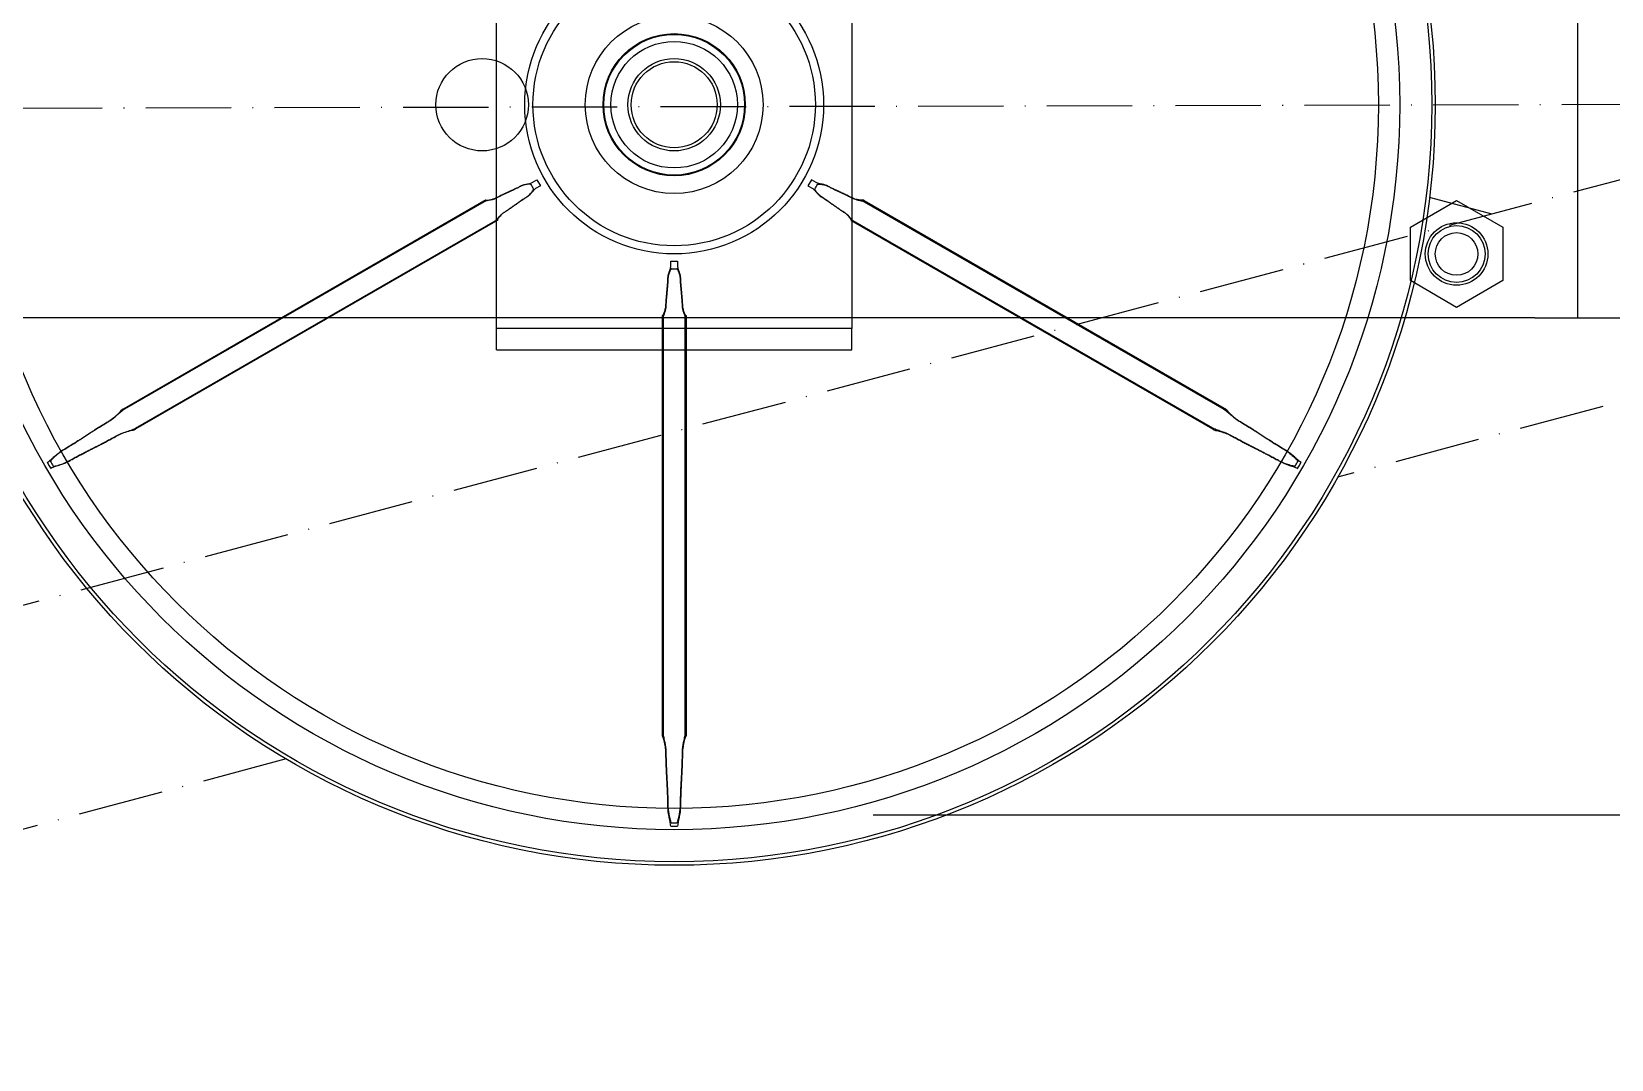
# Model space of a CAD drawing. Header units: millimetres. Extents: x 3615 to 23385, y 1892 to 17185.
# Drawn here: x 14556.7 to 14778.8, y 3449.6 to 3594.2 of the extents above; entities that cross this region are included whole.
import ezdxf

# ---------------------------------------------------------------- set-up
doc = ezdxf.new("R2010")
doc.units = ezdxf.units.MM
doc.header["$MEASUREMENT"] = 0
doc.linetypes.add('ACAD_ISO10W100', pattern=[18, 12, -3, 0, -3])
doc.layers.add('CONT_35', color=2, linetype='Continuous')
doc.layers.add('DASHD_25', color=1, linetype='ACAD_ISO10W100')

# ---------------------------------------------------------------- blocks, each defined once
blk = doc.blocks.new('M004650412_PL1_Shaft_TWPositionSectionView')
at = {"layer": 'CONT_35', "extrusion": (0, 1, 0)}
for p, q in [((-326.94, 500.5), (-326.94, 639.5)), ((-276.94, 639.5), (-276.94, 500.5)), ((-174.94, 560), (-174.94, 500)), ((-321.91, 519.04), (-321.24, 519.43)), ((-320.74, 518.57), (-321.42, 518.19)), ((-321.24, 519.43), (-320.74, 518.57)), ((-282.64, 519.43), (-283.13, 518.57)), ((-283.13, 518.57), (-282.46, 518.19)), ((-281.97, 519.04), (-282.64, 519.43)), ((-379.29, 487.26), (-328.71, 516.47)), ((-328.66, 516.36), (-379.23, 487.16)), ((-275.22, 516.36), (-224.64, 487.16)), ((-224.59, 487.26), (-275.16, 516.47)), ((-198.44, 512.75), (-191.94, 516.51)), ((-191.94, 516.51), (-185.44, 512.75)), ((-377.68, 484.48), (-327.11, 513.68)), ((-327.05, 513.58), (-377.62, 484.38)), ((-276.83, 513.58), (-226.25, 484.38)), ((-226.19, 484.48), (-276.77, 513.68)), ((-198.44, 505.25), (-198.44, 512.75)), ((-185.44, 512.75), (-185.44, 505.25)), ((-302.43, 508), (-301.45, 508)), ((-302.43, 507.22), (-302.43, 508)), ((-301.45, 508), (-301.45, 507.22)), ((-191.94, 501.49), (-198.44, 505.25)), ((-185.44, 505.25), (-191.94, 501.49)), ((-180.94, 500), (-535.94, 500)), ((-326.94, 498.5), (-326.94, 500.5)), ((-303.6, 441.64), (-303.6, 500.05)), ((-303.49, 500.04), (-303.49, 441.64)), ((-300.39, 441.64), (-300.39, 500.04)), ((-300.27, 500.05), (-300.27, 441.64)), ((-276.94, 500.5), (-276.94, 498.5)), ((-180.94, 500), (-168.94, 500)), ((-276.94, 498.5), (-326.94, 498.5)), ((-326.94, 495.5), (-326.94, 498.5)), ((-276.94, 495.5), (-276.94, 498.5)), ((-326.94, 495.5), (-276.94, 495.5))]:
    blk.add_line(p, q, dxfattribs=at)
at = {"layer": 'CONT_35', "extrusion": (0.258819, 0.965926, 0)}
blk.add_line((-186.93, 514.58), (-195.74, 516.94), dxfattribs=at)
at = {"layer": 'CONT_35'}
blk.add_line((-273.94, 430.1), (-44.5, 430.1), dxfattribs=at)
for centre, radius in [((-301.94, 530), 107), ((-301.94, 530), 106.5), ((-301.94, 530), 102), ((-301.94, 530), 99), ((-301.94, 530), 21), ((-301.94, 530), 19.85), ((-301.94, 530), 12.5), ((-301.94, 530), 10), ((-301.94, 530), 9.9), ((-301.94, 530), 8.9), ((-328.94, 530), 6.5), ((-301.94, 530), 6.5), ((-301.94, 530), 6.05), ((-191.94, 509), 4.4), ((-191.94, 509), 4), ((-191.94, 509), 3)]:
    blk.add_circle(centre, radius, dxfattribs=at)
for radius, start, end in [(23.07, 209.0673, 210.9327), (23.07, 329.0673, 330.9327), (23.07, 269.0673, 270.9327), (101.03, 209.787, 210.213), (101.03, 329.787, 330.213), (101.5, 209.7227, 210.2773), (101.5, 329.7227, 330.2773), (101.03, 269.787, 270.213), (101.5, 269.7227, 270.2773)]:
    blk.add_arc((-301.94, 530), radius, start, end, dxfattribs=at)
for points, weights in [([(-326.21, 517.27), (-325.25, 517.71), (-324.37, 518.12)], [1, 1.00072866613, 1]), ([(-324.37, 518.12), (-325.25, 517.71), (-326.2, 517.27)], [1, 1.00072865931, 1]), ([(-279.51, 518.12), (-278.62, 517.71), (-277.67, 517.27)], [1, 1.00072866209, 1]), ([(-277.67, 517.27), (-278.62, 517.71), (-279.51, 518.12)], [1, 1.00072866437, 1]), ([(-325.09, 515.35), (-324.24, 515.95), (-323.44, 516.51)], [1, 1.00072866285, 1]), ([(-323.44, 516.51), (-324.23, 515.95), (-325.09, 515.35)], [1, 1.00072866736, 1]), ([(-278.78, 515.35), (-279.64, 515.95), (-280.44, 516.51)], [1, 1.00072866176, 1]), ([(-280.44, 516.51), (-279.64, 515.95), (-278.78, 515.35)], [1, 1.00072866335, 1]), ([(-302.87, 504.64), (-302.95, 503.67), (-303.05, 502.62)], [1, 1.00072865935, 1]), ([(-303.05, 502.62), (-302.96, 503.67), (-302.87, 504.64)], [1, 1.00072866713, 1]), ([(-300.83, 502.62), (-300.92, 503.67), (-301.01, 504.64)], [1, 1.00072866214, 1]), ([(-301.01, 504.64), (-300.92, 503.67), (-300.83, 502.62)], [1, 1.00072866473, 1]), ([(-383.9, 483.91), (-384.65, 483.42), (-385.42, 482.92)], [1, 1.00004549884, 1]), ([(-385.42, 482.92), (-384.65, 483.42), (-383.9, 483.91)], [1, 1.00004551186, 1]), ([(-384.45, 481.24), (-383.63, 481.66), (-382.83, 482.06)], [1, 1.00004550301, 1]), ([(-382.83, 482.06), (-383.63, 481.65), (-384.45, 481.24)], [1, 1.00004550294, 1]), ([(-221.05, 482.06), (-220.24, 481.65), (-219.43, 481.24)], [1, 1.00004551253, 1]), ([(-219.43, 481.24), (-220.24, 481.66), (-221.04, 482.06)], [1, 1.00004551231, 1]), ([(-219.98, 483.91), (-219.22, 483.42), (-218.45, 482.92)], [1, 1.0000455116, 1]), ([(-218.45, 482.92), (-219.22, 483.42), (-219.98, 483.91)], [1, 1.00004550768, 1]), ([(-303.01, 435.98), (-302.96, 435.08), (-302.91, 434.16)], [1, 1.00004550803, 1]), ([(-302.91, 434.16), (-302.96, 435.08), (-303.01, 435.98)], [1, 1.00004551341, 1]), ([(-300.97, 434.16), (-300.92, 435.08), (-300.87, 435.98)], [1, 1.00004551147, 1]), ([(-300.87, 435.98), (-300.92, 435.08), (-300.96, 434.16)], [1, 1.0000455078, 1])]:
    blk.add_rational_spline(points, weights, degree=2, dxfattribs=at)
for points, knots in [([(-324.37, 518.12), (-324.34, 518.14), (-324.31, 518.15), (-324.17, 518.22), (-324.06, 518.27), (-323.82, 518.39), (-323.69, 518.46), (-323.52, 518.55), (-323.5, 518.56), (-323.48, 518.58)], [1.486786, 1.486786, 1.486786, 1.486786, 1.667752, 1.667752, 2.223206, 2.223206, 2.778426, 2.778426, 2.854759, 2.854759, 2.854759, 2.854759]), ([(-323.51, 518.55), (-323.52, 518.55), (-323.53, 518.55), (-323.68, 518.46), (-323.82, 518.39), (-324.06, 518.27), (-324.17, 518.21), (-324.31, 518.15), (-324.34, 518.14), (-324.37, 518.12)], [14.984106, 14.984106, 14.984106, 14.984106, 15.014188, 15.014188, 15.569408, 15.569408, 16.124863, 16.124863, 16.30583, 16.30583, 16.30583, 16.30583]), ([(-322.1, 518.79), (-322.1, 518.79), (-322.1, 518.8), (-322.11, 518.8), (-322.12, 518.81), (-322.13, 518.82), (-322.14, 518.82), (-322.16, 518.83), (-322.18, 518.83), (-322.24, 518.84), (-322.29, 518.84), (-322.4, 518.83), (-322.48, 518.82), (-322.63, 518.8), (-322.72, 518.79), (-322.91, 518.75), (-323, 518.73), (-323.17, 518.69), (-323.25, 518.67), (-323.39, 518.61), (-323.46, 518.58), (-323.51, 518.55)], [1.520057, 1.520057, 1.520057, 1.520057, 1.524626, 1.524626, 1.549264, 1.549264, 1.579267, 1.579267, 1.614263, 1.614263, 1.755505, 1.755505, 1.94844, 1.94844, 2.222608, 2.222608, 2.496777, 2.496777, 2.761562, 2.761562, 2.97973, 2.97973, 2.97973, 2.97973]), ([(-323.48, 518.58), (-323.36, 518.63), (-323.23, 518.68), (-322.94, 518.77), (-322.77, 518.81), (-322.5, 518.86), (-322.38, 518.89), (-322.13, 518.94), (-322.01, 518.98), (-321.91, 519.04)], [1.976876, 1.976876, 1.976876, 1.976876, 2.416798, 2.416798, 2.904921, 2.904921, 3.256549, 3.256549, 3.608176, 3.608176, 3.608176, 3.608176]), ([(-322.64, 517.04), (-322.56, 517.09), (-322.48, 517.15), (-322.32, 517.29), (-322.24, 517.38), (-322.11, 517.52), (-322.06, 517.59), (-321.95, 517.73), (-321.89, 517.8), (-321.82, 517.9), (-321.79, 517.94), (-321.75, 518.01), (-321.74, 518.04), (-321.72, 518.08), (-321.72, 518.09), (-321.72, 518.1), (-321.72, 518.11), (-321.72, 518.13), (-321.72, 518.13), (-321.72, 518.14), (-321.72, 518.14), (-321.73, 518.14)], [0.046826, 0.046826, 0.046826, 0.046826, 0.35763, 0.35763, 0.715259, 0.715259, 0.96322, 0.96322, 1.21118, 1.21118, 1.340784, 1.340784, 1.438807, 1.438807, 1.463223, 1.463223, 1.484874, 1.484874, 1.503621, 1.503621, 1.508185, 1.508185, 1.508185, 1.508185]), ([(-321.42, 518.19), (-321.54, 518.11), (-321.64, 518), (-321.85, 517.78), (-321.95, 517.66), (-322.13, 517.47), (-322.23, 517.36), (-322.42, 517.19), (-322.51, 517.12), (-322.6, 517.06)], [8.925388, 8.925388, 8.925388, 8.925388, 9.351381, 9.351381, 9.777374, 9.777374, 10.19216, 10.19216, 10.558837, 10.558837, 10.558837, 10.558837]), ([(-282.46, 518.19), (-282.33, 518.11), (-282.23, 518), (-282.03, 517.78), (-281.93, 517.66), (-281.75, 517.47), (-281.65, 517.36), (-281.46, 517.19), (-281.36, 517.12), (-281.28, 517.06)], [8.925388, 8.925388, 8.925388, 8.925388, 9.351381, 9.351381, 9.777374, 9.777374, 10.19216, 10.19216, 10.558837, 10.558837, 10.558837, 10.558837]), ([(-281.24, 517.04), (-281.31, 517.09), (-281.39, 517.15), (-281.55, 517.29), (-281.64, 517.38), (-281.76, 517.52), (-281.82, 517.59), (-281.93, 517.73), (-281.98, 517.8), (-282.05, 517.9), (-282.08, 517.94), (-282.12, 518.01), (-282.14, 518.04), (-282.15, 518.08), (-282.16, 518.09), (-282.16, 518.1), (-282.16, 518.11), (-282.16, 518.13), (-282.16, 518.13), (-282.15, 518.14), (-282.15, 518.14), (-282.15, 518.14)], [0.046826, 0.046826, 0.046826, 0.046826, 0.35763, 0.35763, 0.715259, 0.715259, 0.96322, 0.96322, 1.21118, 1.21118, 1.340784, 1.340784, 1.438807, 1.438807, 1.463223, 1.463223, 1.484874, 1.484874, 1.503621, 1.503621, 1.508185, 1.508185, 1.508185, 1.508185]), ([(-280.4, 518.58), (-280.51, 518.63), (-280.64, 518.68), (-280.94, 518.77), (-281.11, 518.81), (-281.37, 518.86), (-281.5, 518.89), (-281.74, 518.94), (-281.86, 518.98), (-281.97, 519.04)], [1.976876, 1.976876, 1.976876, 1.976876, 2.416798, 2.416798, 2.904921, 2.904921, 3.256549, 3.256549, 3.608176, 3.608176, 3.608176, 3.608176]), ([(-281.78, 518.79), (-281.77, 518.79), (-281.77, 518.8), (-281.77, 518.8), (-281.76, 518.81), (-281.74, 518.82), (-281.73, 518.82), (-281.71, 518.83), (-281.7, 518.83), (-281.64, 518.84), (-281.58, 518.84), (-281.47, 518.83), (-281.4, 518.82), (-281.25, 518.8), (-281.15, 518.79), (-280.96, 518.75), (-280.87, 518.73), (-280.71, 518.69), (-280.63, 518.67), (-280.48, 518.61), (-280.42, 518.58), (-280.36, 518.55)], [1.520057, 1.520057, 1.520057, 1.520057, 1.524626, 1.524626, 1.549264, 1.549264, 1.579267, 1.579267, 1.614263, 1.614263, 1.755505, 1.755505, 1.94844, 1.94844, 2.222608, 2.222608, 2.496777, 2.496777, 2.761562, 2.761562, 2.97973, 2.97973, 2.97973, 2.97973]), ([(-279.51, 518.12), (-279.54, 518.14), (-279.57, 518.15), (-279.7, 518.22), (-279.82, 518.27), (-280.05, 518.39), (-280.19, 518.46), (-280.36, 518.55), (-280.38, 518.56), (-280.4, 518.58)], [1.486786, 1.486786, 1.486786, 1.486786, 1.667752, 1.667752, 2.223206, 2.223206, 2.778426, 2.778426, 2.854759, 2.854759, 2.854759, 2.854759]), ([(-280.36, 518.55), (-280.36, 518.55), (-280.35, 518.55), (-280.19, 518.46), (-280.05, 518.39), (-279.82, 518.27), (-279.7, 518.21), (-279.57, 518.15), (-279.54, 518.14), (-279.51, 518.12)], [14.984106, 14.984106, 14.984106, 14.984106, 15.014188, 15.014188, 15.569408, 15.569408, 16.124863, 16.124863, 16.30583, 16.30583, 16.30583, 16.30583]), ([(-327.1, 516.82), (-327.19, 516.77), (-327.3, 516.73), (-327.54, 516.65), (-327.68, 516.61), (-327.95, 516.56), (-328.09, 516.53), (-328.39, 516.47), (-328.54, 516.43), (-328.66, 516.36)], [7.283633, 7.283633, 7.283633, 7.283633, 7.649765, 7.649765, 8.064007, 8.064007, 8.488067, 8.488067, 8.912127, 8.912127, 8.912127, 8.912127]), ([(-328.46, 516.61), (-328.46, 516.6), (-328.46, 516.6), (-328.45, 516.59), (-328.43, 516.58), (-328.41, 516.57), (-328.4, 516.57), (-328.36, 516.56), (-328.32, 516.56), (-328.25, 516.56), (-328.19, 516.57), (-328.07, 516.58), (-327.99, 516.59), (-327.82, 516.61), (-327.74, 516.63), (-327.55, 516.67), (-327.44, 516.7), (-327.23, 516.76), (-327.14, 516.8), (-327.06, 516.84)], [3.453004, 3.453004, 3.453004, 3.453004, 3.468149, 3.468149, 3.505764, 3.505764, 3.533029, 3.533029, 3.628845, 3.628845, 3.764647, 3.764647, 4.002565, 4.002565, 4.240483, 4.240483, 4.597093, 4.597093, 4.906876, 4.906876, 4.906876, 4.906876]), ([(-326.2, 517.27), (-326.23, 517.26), (-326.27, 517.24), (-326.4, 517.18), (-326.52, 517.12), (-326.75, 517), (-326.89, 516.93), (-327.06, 516.84), (-327.08, 516.83), (-327.1, 516.82)], [10.380945, 10.380945, 10.380945, 10.380945, 10.561971, 10.561971, 11.117359, 11.117359, 11.672554, 11.672554, 11.748878, 11.748878, 11.748878, 11.748878]), ([(-327.06, 516.84), (-327.05, 516.85), (-327.05, 516.85), (-326.89, 516.93), (-326.75, 517), (-326.52, 517.12), (-326.4, 517.18), (-326.27, 517.25), (-326.24, 517.26), (-326.21, 517.27)], [6.086479, 6.086479, 6.086479, 6.086479, 6.116554, 6.116554, 6.671748, 6.671748, 7.227136, 7.227136, 7.408161, 7.408161, 7.408161, 7.408161]), ([(-325.93, 514.8), (-325.91, 514.81), (-325.89, 514.83), (-325.73, 514.93), (-325.6, 515.01), (-325.38, 515.15), (-325.27, 515.22), (-325.15, 515.31), (-325.12, 515.33), (-325.09, 515.35)], [6.04022, 6.04022, 6.04022, 6.04022, 6.116544, 6.116544, 6.671738, 6.671738, 7.227126, 7.227126, 7.408152, 7.408152, 7.408152, 7.408152]), ([(-325.09, 515.35), (-325.12, 515.33), (-325.15, 515.31), (-325.27, 515.22), (-325.38, 515.15), (-325.6, 515.01), (-325.73, 514.93), (-325.88, 514.83), (-325.89, 514.83), (-325.9, 514.82)], [10.380951, 10.380951, 10.380951, 10.380951, 10.561976, 10.561976, 11.117364, 11.117364, 11.672559, 11.672559, 11.702633, 11.702633, 11.702633, 11.702633]), ([(-322.6, 517.06), (-322.62, 517.05), (-322.64, 517.04), (-322.8, 516.93), (-322.93, 516.85), (-323.15, 516.71), (-323.26, 516.64), (-323.38, 516.55), (-323.41, 516.53), (-323.44, 516.51)], [14.937883, 14.937883, 14.937883, 14.937883, 15.014216, 15.014216, 15.569436, 15.569436, 16.124889, 16.124889, 16.305856, 16.305856, 16.305856, 16.305856]), ([(-323.44, 516.51), (-323.41, 516.53), (-323.38, 516.55), (-323.26, 516.64), (-323.15, 516.71), (-322.93, 516.85), (-322.8, 516.94), (-322.65, 517.03), (-322.65, 517.03), (-322.64, 517.04)], [1.486787, 1.486787, 1.486787, 1.486787, 1.667754, 1.667754, 2.223208, 2.223208, 2.778428, 2.778428, 2.80851, 2.80851, 2.80851, 2.80851]), ([(-281.28, 517.06), (-281.26, 517.05), (-281.24, 517.04), (-281.07, 516.93), (-280.94, 516.85), (-280.72, 516.71), (-280.61, 516.64), (-280.49, 516.55), (-280.46, 516.53), (-280.44, 516.51)], [14.937883, 14.937883, 14.937883, 14.937883, 15.014216, 15.014216, 15.569436, 15.569436, 16.124889, 16.124889, 16.305856, 16.305856, 16.305856, 16.305856]), ([(-280.44, 516.51), (-280.46, 516.53), (-280.49, 516.55), (-280.61, 516.64), (-280.72, 516.71), (-280.94, 516.85), (-281.07, 516.94), (-281.22, 517.03), (-281.23, 517.03), (-281.24, 517.04)], [1.486787, 1.486787, 1.486787, 1.486787, 1.667754, 1.667754, 2.223208, 2.223208, 2.778428, 2.778428, 2.80851, 2.80851, 2.80851, 2.80851]), ([(-277.94, 514.8), (-277.96, 514.81), (-277.98, 514.83), (-278.15, 514.93), (-278.28, 515.01), (-278.5, 515.15), (-278.6, 515.22), (-278.73, 515.31), (-278.76, 515.33), (-278.78, 515.35)], [6.04022, 6.04022, 6.04022, 6.04022, 6.116544, 6.116544, 6.671738, 6.671738, 7.227126, 7.227126, 7.408152, 7.408152, 7.408152, 7.408152]), ([(-278.78, 515.35), (-278.76, 515.33), (-278.73, 515.31), (-278.61, 515.22), (-278.5, 515.15), (-278.28, 515.01), (-278.15, 514.93), (-278, 514.83), (-277.99, 514.83), (-277.98, 514.82)], [10.380951, 10.380951, 10.380951, 10.380951, 10.561976, 10.561976, 11.117364, 11.117364, 11.672559, 11.672559, 11.702633, 11.702633, 11.702633, 11.702633]), ([(-277.67, 517.27), (-277.64, 517.26), (-277.61, 517.24), (-277.48, 517.18), (-277.36, 517.12), (-277.13, 517), (-276.99, 516.93), (-276.82, 516.84), (-276.8, 516.83), (-276.78, 516.82)], [10.380945, 10.380945, 10.380945, 10.380945, 10.561971, 10.561971, 11.117359, 11.117359, 11.672554, 11.672554, 11.748878, 11.748878, 11.748878, 11.748878]), ([(-276.81, 516.84), (-276.82, 516.85), (-276.83, 516.85), (-276.99, 516.93), (-277.13, 517), (-277.36, 517.12), (-277.47, 517.18), (-277.61, 517.25), (-277.64, 517.26), (-277.67, 517.27)], [6.086479, 6.086479, 6.086479, 6.086479, 6.116554, 6.116554, 6.671748, 6.671748, 7.227136, 7.227136, 7.408161, 7.408161, 7.408161, 7.408161]), ([(-275.41, 516.61), (-275.41, 516.6), (-275.42, 516.6), (-275.43, 516.59), (-275.44, 516.58), (-275.46, 516.57), (-275.48, 516.57), (-275.52, 516.56), (-275.55, 516.56), (-275.63, 516.56), (-275.68, 516.57), (-275.81, 516.58), (-275.89, 516.59), (-276.06, 516.61), (-276.14, 516.63), (-276.32, 516.67), (-276.44, 516.7), (-276.65, 516.76), (-276.74, 516.8), (-276.81, 516.84)], [3.453004, 3.453004, 3.453004, 3.453004, 3.468149, 3.468149, 3.505764, 3.505764, 3.533029, 3.533029, 3.628845, 3.628845, 3.764647, 3.764647, 4.002565, 4.002565, 4.240483, 4.240483, 4.597093, 4.597093, 4.906876, 4.906876, 4.906876, 4.906876]), ([(-276.78, 516.82), (-276.69, 516.77), (-276.58, 516.73), (-276.33, 516.65), (-276.19, 516.61), (-275.93, 516.56), (-275.78, 516.53), (-275.49, 516.47), (-275.34, 516.43), (-275.22, 516.36)], [7.283633, 7.283633, 7.283633, 7.283633, 7.649765, 7.649765, 8.064007, 8.064007, 8.488067, 8.488067, 8.912127, 8.912127, 8.912127, 8.912127]), ([(-327.11, 513.68), (-327, 513.74), (-326.91, 513.83), (-326.74, 514.02), (-326.65, 514.12), (-326.47, 514.33), (-326.36, 514.45), (-326.14, 514.65), (-326.04, 514.74), (-325.93, 514.8)], [3.634236, 3.634236, 3.634236, 3.634236, 3.99943, 3.99943, 4.364625, 4.364625, 4.836823, 4.836823, 5.260835, 5.260835, 5.260835, 5.260835]), ([(-325.9, 514.82), (-326.01, 514.75), (-326.13, 514.65), (-326.36, 514.41), (-326.48, 514.27), (-326.63, 514.08), (-326.67, 514.02), (-326.74, 513.92), (-326.77, 513.87), (-326.79, 513.82), (-326.8, 513.81), (-326.8, 513.78), (-326.81, 513.77), (-326.81, 513.76), (-326.81, 513.75), (-326.8, 513.74), (-326.8, 513.74), (-326.8, 513.73), (-326.8, 513.73), (-326.8, 513.72), (-326.8, 513.72), (-326.8, 513.72)], [1.946855, 1.946855, 1.946855, 1.946855, 2.427839, 2.427839, 2.955869, 2.955869, 3.159595, 3.159595, 3.300545, 3.300545, 3.33977, 3.33977, 3.368664, 3.368664, 3.392194, 3.392194, 3.393655, 3.393655, 3.406688, 3.406688, 3.407413, 3.407413, 3.407413, 3.407413]), ([(-277.98, 514.82), (-277.87, 514.75), (-277.75, 514.65), (-277.51, 514.41), (-277.39, 514.27), (-277.25, 514.08), (-277.2, 514.02), (-277.14, 513.92), (-277.11, 513.87), (-277.09, 513.82), (-277.08, 513.81), (-277.07, 513.78), (-277.07, 513.77), (-277.07, 513.76), (-277.07, 513.75), (-277.07, 513.74), (-277.07, 513.74), (-277.07, 513.73), (-277.07, 513.73), (-277.08, 513.72), (-277.08, 513.72), (-277.08, 513.72)], [1.946855, 1.946855, 1.946855, 1.946855, 2.427839, 2.427839, 2.955869, 2.955869, 3.159595, 3.159595, 3.300545, 3.300545, 3.33977, 3.33977, 3.368664, 3.368664, 3.392194, 3.392194, 3.393655, 3.393655, 3.406688, 3.406688, 3.407413, 3.407413, 3.407413, 3.407413]), ([(-276.77, 513.68), (-276.87, 513.74), (-276.96, 513.83), (-277.14, 514.02), (-277.23, 514.12), (-277.41, 514.33), (-277.52, 514.45), (-277.74, 514.65), (-277.84, 514.74), (-277.94, 514.8)], [3.634236, 3.634236, 3.634236, 3.634236, 3.99943, 3.99943, 4.364625, 4.364625, 4.836823, 4.836823, 5.260835, 5.260835, 5.260835, 5.260835]), ([(-302.81, 505.64), (-302.81, 505.74), (-302.79, 505.86), (-302.74, 506.11), (-302.7, 506.25), (-302.62, 506.5), (-302.57, 506.65), (-302.47, 506.94), (-302.43, 507.08), (-302.43, 507.22)], [1.976783, 1.976783, 1.976783, 1.976783, 2.343461, 2.343461, 2.758246, 2.758246, 3.184239, 3.184239, 3.610232, 3.610232, 3.610232, 3.610232]), ([(-302.31, 506.93), (-302.32, 506.93), (-302.32, 506.93), (-302.32, 506.93), (-302.33, 506.93), (-302.34, 506.93), (-302.35, 506.92), (-302.36, 506.91), (-302.37, 506.9), (-302.4, 506.87), (-302.42, 506.84), (-302.45, 506.78), (-302.48, 506.73), (-302.53, 506.62), (-302.56, 506.53), (-302.63, 506.37), (-302.66, 506.29), (-302.72, 506.11), (-302.75, 505.99), (-302.8, 505.78), (-302.81, 505.68), (-302.81, 505.59)], [1.517946, 1.517946, 1.517946, 1.517946, 1.522511, 1.522511, 1.541257, 1.541257, 1.562908, 1.562908, 1.587324, 1.587324, 1.685348, 1.685348, 1.814951, 1.814951, 2.062911, 2.062911, 2.310872, 2.310872, 2.668502, 2.668502, 2.979305, 2.979305, 2.979305, 2.979305]), ([(-301.06, 505.59), (-301.07, 505.68), (-301.08, 505.78), (-301.12, 505.99), (-301.16, 506.11), (-301.22, 506.29), (-301.25, 506.37), (-301.31, 506.53), (-301.35, 506.62), (-301.4, 506.73), (-301.42, 506.78), (-301.46, 506.84), (-301.48, 506.87), (-301.51, 506.9), (-301.51, 506.91), (-301.52, 506.92), (-301.53, 506.93), (-301.54, 506.93), (-301.55, 506.93), (-301.56, 506.93), (-301.56, 506.93), (-301.56, 506.93)], [0.046826, 0.046826, 0.046826, 0.046826, 0.35763, 0.35763, 0.715259, 0.715259, 0.96322, 0.96322, 1.21118, 1.21118, 1.340784, 1.340784, 1.438807, 1.438807, 1.463223, 1.463223, 1.484874, 1.484874, 1.503621, 1.503621, 1.508189, 1.508189, 1.508189, 1.508189]), ([(-301.45, 507.22), (-301.45, 507.08), (-301.4, 506.94), (-301.31, 506.65), (-301.26, 506.5), (-301.18, 506.25), (-301.14, 506.11), (-301.08, 505.86), (-301.07, 505.74), (-301.06, 505.64)], [8.928556, 8.928556, 8.928556, 8.928556, 9.354549, 9.354549, 9.780542, 9.780542, 10.195327, 10.195327, 10.562005, 10.562005, 10.562005, 10.562005]), ([(-302.87, 504.64), (-302.86, 504.67), (-302.86, 504.7), (-302.85, 504.85), (-302.84, 504.98), (-302.83, 505.24), (-302.82, 505.4), (-302.81, 505.59), (-302.81, 505.61), (-302.81, 505.64)], [1.486786, 1.486786, 1.486786, 1.486786, 1.667752, 1.667752, 2.223206, 2.223206, 2.778426, 2.778426, 2.854759, 2.854759, 2.854759, 2.854759]), ([(-302.81, 505.59), (-302.81, 505.58), (-302.81, 505.58), (-302.82, 505.4), (-302.83, 505.24), (-302.84, 504.98), (-302.85, 504.85), (-302.86, 504.7), (-302.86, 504.67), (-302.87, 504.64)], [14.984106, 14.984106, 14.984106, 14.984106, 15.014188, 15.014188, 15.569408, 15.569408, 16.124863, 16.124863, 16.30583, 16.30583, 16.30583, 16.30583]), ([(-301.06, 505.64), (-301.06, 505.61), (-301.06, 505.59), (-301.05, 505.4), (-301.05, 505.24), (-301.03, 504.98), (-301.03, 504.85), (-301.01, 504.7), (-301.01, 504.67), (-301.01, 504.64)], [14.937883, 14.937883, 14.937883, 14.937883, 15.014216, 15.014216, 15.569436, 15.569436, 16.124889, 16.124889, 16.305856, 16.305856, 16.305856, 16.305856]), ([(-301.01, 504.64), (-301.01, 504.67), (-301.02, 504.7), (-301.03, 504.85), (-301.04, 504.98), (-301.05, 505.24), (-301.06, 505.4), (-301.06, 505.58), (-301.06, 505.58), (-301.06, 505.59)], [1.486787, 1.486787, 1.486787, 1.486787, 1.667754, 1.667754, 2.223208, 2.223208, 2.778428, 2.778428, 2.80851, 2.80851, 2.80851, 2.80851]), ([(-303.05, 502.62), (-303.05, 502.59), (-303.06, 502.55), (-303.07, 502.41), (-303.07, 502.28), (-303.09, 502.01), (-303.1, 501.86), (-303.1, 501.67), (-303.1, 501.64), (-303.1, 501.62)], [10.380945, 10.380945, 10.380945, 10.380945, 10.561971, 10.561971, 11.117359, 11.117359, 11.672554, 11.672554, 11.748878, 11.748878, 11.748878, 11.748878]), ([(-303.1, 501.66), (-303.1, 501.67), (-303.1, 501.68), (-303.1, 501.86), (-303.09, 502.01), (-303.08, 502.28), (-303.07, 502.41), (-303.06, 502.55), (-303.05, 502.59), (-303.05, 502.62)], [6.086479, 6.086479, 6.086479, 6.086479, 6.116554, 6.116554, 6.671748, 6.671748, 7.227136, 7.227136, 7.408161, 7.408161, 7.408161, 7.408161]), ([(-300.77, 501.62), (-300.77, 501.64), (-300.77, 501.67), (-300.78, 501.86), (-300.79, 502.01), (-300.8, 502.28), (-300.81, 502.41), (-300.82, 502.55), (-300.82, 502.59), (-300.83, 502.62)], [6.04022, 6.04022, 6.04022, 6.04022, 6.116544, 6.116544, 6.671738, 6.671738, 7.227126, 7.227126, 7.408152, 7.408152, 7.408152, 7.408152]), ([(-300.83, 502.62), (-300.82, 502.59), (-300.82, 502.55), (-300.81, 502.41), (-300.8, 502.28), (-300.79, 502.01), (-300.78, 501.86), (-300.77, 501.68), (-300.77, 501.67), (-300.77, 501.66)], [10.380951, 10.380951, 10.380951, 10.380951, 10.561976, 10.561976, 11.117364, 11.117364, 11.672559, 11.672559, 11.702633, 11.702633, 11.702633, 11.702633]), ([(-303.6, 500.33), (-303.6, 500.33), (-303.6, 500.33), (-303.6, 500.33), (-303.59, 500.33), (-303.59, 500.33), (-303.59, 500.33), (-303.58, 500.34), (-303.57, 500.34), (-303.56, 500.35), (-303.55, 500.36), (-303.53, 500.37), (-303.52, 500.39), (-303.49, 500.44), (-303.46, 500.49), (-303.41, 500.59), (-303.38, 500.66), (-303.29, 500.88), (-303.23, 501.05), (-303.14, 501.38), (-303.11, 501.53), (-303.1, 501.66)], [3.446926, 3.446926, 3.446926, 3.446926, 3.447651, 3.447651, 3.460684, 3.460684, 3.462144, 3.462144, 3.485674, 3.485674, 3.514569, 3.514569, 3.553794, 3.553794, 3.694744, 3.694744, 3.89847, 3.89847, 4.4265, 4.4265, 4.907484, 4.907484, 4.907484, 4.907484]), ([(-303.1, 501.62), (-303.11, 501.5), (-303.13, 501.37), (-303.2, 501.07), (-303.25, 500.92), (-303.33, 500.66), (-303.37, 500.54), (-303.45, 500.29), (-303.49, 500.16), (-303.49, 500.04)], [7.287195, 7.287195, 7.287195, 7.287195, 7.711208, 7.711208, 8.183405, 8.183405, 8.5486, 8.5486, 8.913794, 8.913794, 8.913794, 8.913794]), ([(-300.77, 501.66), (-300.77, 501.53), (-300.74, 501.38), (-300.65, 501.05), (-300.59, 500.88), (-300.5, 500.66), (-300.46, 500.59), (-300.41, 500.49), (-300.39, 500.44), (-300.35, 500.39), (-300.34, 500.37), (-300.33, 500.36), (-300.32, 500.35), (-300.3, 500.34), (-300.3, 500.34), (-300.29, 500.33), (-300.29, 500.33), (-300.28, 500.33), (-300.28, 500.33), (-300.27, 500.33), (-300.27, 500.33), (-300.27, 500.33)], [1.946855, 1.946855, 1.946855, 1.946855, 2.427839, 2.427839, 2.955869, 2.955869, 3.159595, 3.159595, 3.300545, 3.300545, 3.33977, 3.33977, 3.368664, 3.368664, 3.392194, 3.392194, 3.393655, 3.393655, 3.406688, 3.406688, 3.407413, 3.407413, 3.407413, 3.407413]), ([(-300.39, 500.04), (-300.39, 500.16), (-300.42, 500.29), (-300.5, 500.54), (-300.54, 500.66), (-300.63, 500.92), (-300.68, 501.07), (-300.75, 501.37), (-300.77, 501.5), (-300.77, 501.62)], [3.634236, 3.634236, 3.634236, 3.634236, 3.99943, 3.99943, 4.364625, 4.364625, 4.836823, 4.836823, 5.260835, 5.260835, 5.260835, 5.260835]), ([(-381.43, 485.45), (-381.29, 485.53), (-381.15, 485.63), (-380.85, 485.86), (-380.69, 485.99), (-380.46, 486.19), (-380.35, 486.29), (-380.15, 486.48), (-380.05, 486.58), (-379.91, 486.72), (-379.86, 486.77), (-379.78, 486.86), (-379.74, 486.91), (-379.71, 486.96), (-379.7, 486.97), (-379.69, 486.99), (-379.69, 487), (-379.69, 487.02), (-379.69, 487.02), (-379.69, 487.02), (-379.69, 487.03), (-379.69, 487.03), (-379.69, 487.03), (-379.69, 487.03)], [0.074315, 0.074315, 0.074315, 0.074315, 0.572309, 0.572309, 1.144618, 1.144618, 1.532095, 1.532095, 1.919572, 1.919572, 2.119348, 2.119348, 2.275775, 2.275775, 2.304183, 2.304183, 2.335694, 2.335694, 2.338798, 2.338798, 2.349297, 2.349297, 2.351223, 2.351223, 2.351223, 2.351223]), ([(-379.23, 487.16), (-379.43, 487.05), (-379.61, 486.9), (-379.96, 486.59), (-380.14, 486.43), (-380.67, 485.98), (-381.02, 485.7), (-381.36, 485.49)], [13.444017, 13.444017, 13.444017, 13.444017, 14.122243, 14.122243, 14.800469, 14.800469, 16.07996, 16.07996, 16.07996, 16.07996]), ([(-224.64, 487.16), (-224.45, 487.05), (-224.27, 486.9), (-223.91, 486.59), (-223.73, 486.43), (-223.21, 485.98), (-222.86, 485.7), (-222.51, 485.49)], [13.444017, 13.444017, 13.444017, 13.444017, 14.122243, 14.122243, 14.800469, 14.800469, 16.07996, 16.07996, 16.07996, 16.07996]), ([(-222.45, 485.45), (-222.58, 485.53), (-222.73, 485.63), (-223.03, 485.86), (-223.18, 485.99), (-223.42, 486.19), (-223.52, 486.29), (-223.73, 486.48), (-223.83, 486.58), (-223.97, 486.72), (-224.02, 486.77), (-224.1, 486.86), (-224.14, 486.91), (-224.17, 486.96), (-224.18, 486.97), (-224.18, 486.99), (-224.19, 487), (-224.19, 487.02), (-224.19, 487.02), (-224.19, 487.02), (-224.18, 487.03), (-224.18, 487.03), (-224.18, 487.03), (-224.18, 487.03)], [0.074315, 0.074315, 0.074315, 0.074315, 0.572309, 0.572309, 1.144618, 1.144618, 1.532095, 1.532095, 1.919572, 1.919572, 2.119348, 2.119348, 2.275775, 2.275775, 2.304183, 2.304183, 2.335694, 2.335694, 2.338798, 2.338798, 2.349297, 2.349297, 2.351223, 2.351223, 2.351223, 2.351223]), ([(-381.36, 485.49), (-381.48, 485.42), (-381.59, 485.35), (-381.89, 485.17), (-382.09, 485.05), (-382.49, 484.81), (-382.68, 484.68), (-383.06, 484.45), (-383.25, 484.33), (-383.59, 484.11), (-383.75, 484.01), (-383.9, 483.91), (-383.9, 483.91), (-383.9, 483.91)], [38.122956, 38.122956, 38.122956, 38.122956, 38.527065, 38.527065, 39.268058, 39.268058, 40.009052, 40.009052, 40.750045, 40.750045, 41.491039, 41.491039, 41.492885, 41.492885, 41.492885, 41.492885]), ([(-383.9, 483.91), (-383.9, 483.91), (-383.9, 483.91), (-383.75, 484.01), (-383.59, 484.11), (-383.25, 484.33), (-383.06, 484.45), (-382.68, 484.68), (-382.49, 484.81), (-382.09, 485.05), (-381.89, 485.17), (-381.61, 485.34), (-381.52, 485.4), (-381.43, 485.45)], [5.931419, 5.931419, 5.931419, 5.931419, 5.933265, 5.933265, 6.674259, 6.674259, 7.415253, 7.415253, 8.156247, 8.156247, 8.897241, 8.897241, 9.224209, 9.224209, 9.224209, 9.224209]), ([(-380.2, 483.47), (-379.84, 483.67), (-379.43, 483.83), (-378.78, 484.06), (-378.55, 484.13), (-378.1, 484.29), (-377.88, 484.37), (-377.68, 484.48)], [2.741661, 2.741661, 2.741661, 2.741661, 4.021152, 4.021152, 4.699378, 4.699378, 5.377604, 5.377604, 5.377604, 5.377604]), ([(-223.68, 483.47), (-224.03, 483.67), (-224.45, 483.83), (-225.1, 484.06), (-225.33, 484.13), (-225.78, 484.29), (-226, 484.37), (-226.19, 484.48)], [2.741661, 2.741661, 2.741661, 2.741661, 4.021152, 4.021152, 4.699378, 4.699378, 5.377604, 5.377604, 5.377604, 5.377604]), ([(-222.51, 485.49), (-222.4, 485.42), (-222.29, 485.35), (-221.99, 485.17), (-221.79, 485.05), (-221.39, 484.81), (-221.19, 484.68), (-220.81, 484.45), (-220.63, 484.33), (-220.29, 484.11), (-220.13, 484.01), (-219.98, 483.91), (-219.98, 483.91), (-219.98, 483.91)], [38.122956, 38.122956, 38.122956, 38.122956, 38.527065, 38.527065, 39.268058, 39.268058, 40.009052, 40.009052, 40.750045, 40.750045, 41.491039, 41.491039, 41.492885, 41.492885, 41.492885, 41.492885]), ([(-219.98, 483.91), (-219.98, 483.91), (-219.98, 483.91), (-220.12, 484.01), (-220.29, 484.11), (-220.63, 484.33), (-220.81, 484.45), (-221.19, 484.68), (-221.39, 484.81), (-221.79, 485.05), (-221.99, 485.17), (-222.27, 485.34), (-222.36, 485.4), (-222.45, 485.45)], [5.931419, 5.931419, 5.931419, 5.931419, 5.933265, 5.933265, 6.674259, 6.674259, 7.415253, 7.415253, 8.156247, 8.156247, 8.897241, 8.897241, 9.224209, 9.224209, 9.224209, 9.224209]), ([(-387.96, 481.35), (-387.84, 481.42), (-387.73, 481.48), (-387.43, 481.66), (-387.23, 481.79), (-386.84, 482.03), (-386.64, 482.15), (-386.26, 482.39), (-386.08, 482.51), (-385.73, 482.72), (-385.57, 482.83), (-385.42, 482.92), (-385.42, 482.92), (-385.42, 482.92)], [14.411186, 14.411186, 14.411186, 14.411186, 14.814982, 14.814982, 15.555881, 15.555881, 16.296781, 16.296781, 17.037681, 17.037681, 17.77858, 17.77858, 17.780862, 17.780862, 17.780862, 17.780862]), ([(-385.42, 482.92), (-385.42, 482.92), (-385.42, 482.92), (-385.57, 482.83), (-385.73, 482.72), (-386.07, 482.5), (-386.26, 482.39), (-386.64, 482.15), (-386.83, 482.03), (-387.23, 481.79), (-387.43, 481.66), (-387.71, 481.49), (-387.8, 481.44), (-387.89, 481.38)], [29.644379, 29.644379, 29.644379, 29.644379, 29.64666, 29.64666, 30.38756, 30.38756, 31.128459, 31.128459, 31.869358, 31.869358, 32.610257, 32.610257, 32.936919, 32.936919, 32.936919, 32.936919]), ([(-382.83, 482.06), (-382.83, 482.06), (-382.83, 482.06), (-382.67, 482.14), (-382.5, 482.23), (-382.14, 482.42), (-381.95, 482.52), (-381.56, 482.73), (-381.35, 482.84), (-380.94, 483.06), (-380.74, 483.17), (-380.43, 483.34), (-380.31, 483.41), (-380.2, 483.47)], [5.931417, 5.931417, 5.931417, 5.931417, 5.933263, 5.933263, 6.674257, 6.674257, 7.41525, 7.41525, 8.156244, 8.156244, 8.897238, 8.897238, 9.301346, 9.301346, 9.301346, 9.301346]), ([(-380.26, 483.43), (-380.36, 483.38), (-380.45, 483.33), (-380.73, 483.17), (-380.94, 483.06), (-381.35, 482.84), (-381.55, 482.73), (-381.95, 482.52), (-382.14, 482.42), (-382.5, 482.23), (-382.67, 482.14), (-382.83, 482.06), (-382.83, 482.06), (-382.83, 482.06)], [38.200096, 38.200096, 38.200096, 38.200096, 38.527065, 38.527065, 39.268059, 39.268059, 40.009053, 40.009053, 40.750047, 40.750047, 41.491041, 41.491041, 41.492887, 41.492887, 41.492887, 41.492887]), ([(-378.03, 484.15), (-378.03, 484.15), (-378.03, 484.15), (-378.03, 484.15), (-378.04, 484.16), (-378.04, 484.16), (-378.05, 484.16), (-378.06, 484.17), (-378.08, 484.17), (-378.11, 484.17), (-378.13, 484.17), (-378.23, 484.16), (-378.32, 484.14), (-378.51, 484.09), (-378.63, 484.06), (-379, 483.95), (-379.28, 483.86), (-379.81, 483.66), (-380.05, 483.55), (-380.26, 483.43)], [2.335299, 2.335299, 2.335299, 2.335299, 2.339411, 2.339411, 2.352602, 2.352602, 2.358935, 2.358935, 2.406413, 2.406413, 2.455315, 2.455315, 2.697375, 2.697375, 3.0234, 3.0234, 3.857064, 3.857064, 4.616116, 4.616116, 4.616116, 4.616116]), ([(-225.85, 484.15), (-225.85, 484.15), (-225.85, 484.15), (-225.84, 484.15), (-225.84, 484.16), (-225.83, 484.16), (-225.83, 484.16), (-225.81, 484.17), (-225.79, 484.17), (-225.76, 484.17), (-225.74, 484.17), (-225.65, 484.16), (-225.55, 484.14), (-225.37, 484.09), (-225.24, 484.06), (-224.88, 483.95), (-224.59, 483.86), (-224.07, 483.66), (-223.82, 483.55), (-223.61, 483.43)], [2.335299, 2.335299, 2.335299, 2.335299, 2.339411, 2.339411, 2.352602, 2.352602, 2.358935, 2.358935, 2.406413, 2.406413, 2.455315, 2.455315, 2.697375, 2.697375, 3.0234, 3.0234, 3.857064, 3.857064, 4.616116, 4.616116, 4.616116, 4.616116]), ([(-221.04, 482.06), (-221.05, 482.06), (-221.05, 482.06), (-221.2, 482.14), (-221.37, 482.23), (-221.73, 482.42), (-221.92, 482.52), (-222.32, 482.73), (-222.52, 482.84), (-222.93, 483.06), (-223.14, 483.17), (-223.45, 483.34), (-223.56, 483.41), (-223.68, 483.47)], [5.931417, 5.931417, 5.931417, 5.931417, 5.933263, 5.933263, 6.674257, 6.674257, 7.41525, 7.41525, 8.156244, 8.156244, 8.897238, 8.897238, 9.301346, 9.301346, 9.301346, 9.301346]), ([(-223.61, 483.43), (-223.52, 483.38), (-223.43, 483.33), (-223.14, 483.17), (-222.94, 483.06), (-222.53, 482.84), (-222.32, 482.73), (-221.93, 482.52), (-221.73, 482.42), (-221.37, 482.23), (-221.2, 482.14), (-221.05, 482.06), (-221.05, 482.06), (-221.05, 482.06)], [38.200096, 38.200096, 38.200096, 38.200096, 38.527065, 38.527065, 39.268059, 39.268059, 40.009053, 40.009053, 40.750047, 40.750047, 41.491041, 41.491041, 41.492887, 41.492887, 41.492887, 41.492887]), ([(-218.45, 482.92), (-218.45, 482.92), (-218.45, 482.92), (-218.31, 482.83), (-218.14, 482.72), (-217.8, 482.5), (-217.62, 482.39), (-217.24, 482.15), (-217.04, 482.03), (-216.64, 481.79), (-216.44, 481.66), (-216.16, 481.49), (-216.07, 481.44), (-215.98, 481.38)], [29.644379, 29.644379, 29.644379, 29.644379, 29.64666, 29.64666, 30.38756, 30.38756, 31.128459, 31.128459, 31.869358, 31.869358, 32.610257, 32.610257, 32.936919, 32.936919, 32.936919, 32.936919]), ([(-215.92, 481.35), (-216.03, 481.42), (-216.14, 481.48), (-216.44, 481.66), (-216.64, 481.79), (-217.04, 482.03), (-217.24, 482.15), (-217.62, 482.39), (-217.8, 482.51), (-218.14, 482.72), (-218.3, 482.83), (-218.45, 482.92), (-218.45, 482.92), (-218.45, 482.92)], [14.411186, 14.411186, 14.411186, 14.411186, 14.814982, 14.814982, 15.555881, 15.555881, 16.296781, 16.296781, 17.037681, 17.037681, 17.77858, 17.77858, 17.780862, 17.780862, 17.780862, 17.780862]), ([(-390.08, 479.68), (-389.89, 479.79), (-389.71, 479.94), (-389.35, 480.25), (-389.18, 480.41), (-388.65, 480.86), (-388.3, 481.14), (-387.96, 481.35)], [5.364444, 5.364444, 5.364444, 5.364444, 6.04189, 6.04189, 6.719335, 6.719335, 7.99727, 7.99727, 7.99727, 7.99727]), ([(-387.89, 481.38), (-388.1, 481.26), (-388.31, 481.11), (-388.74, 480.76), (-388.96, 480.56), (-389.23, 480.3), (-389.33, 480.2), (-389.46, 480.07), (-389.53, 480), (-389.58, 479.92), (-389.6, 479.9), (-389.61, 479.87), (-389.62, 479.85), (-389.63, 479.84), (-389.63, 479.83), (-389.63, 479.82), (-389.63, 479.82), (-389.63, 479.81), (-389.62, 479.81), (-389.62, 479.81)], [2.691977, 2.691977, 2.691977, 2.691977, 3.439886, 3.439886, 4.262394, 4.262394, 4.598258, 4.598258, 4.839021, 4.839021, 4.89306, 4.89306, 4.939104, 4.939104, 4.948718, 4.948718, 4.959732, 4.959732, 4.968095, 4.968095, 4.968095, 4.968095]), ([(-387.08, 479.83), (-387.44, 479.64), (-387.85, 479.47), (-388.5, 479.24), (-388.73, 479.17), (-389.18, 479.02), (-389.4, 478.94), (-389.59, 478.83)], [10.806969, 10.806969, 10.806969, 10.806969, 12.084904, 12.084904, 12.762349, 12.762349, 13.439794, 13.439794, 13.439794, 13.439794]), ([(-389.25, 479.16), (-389.25, 479.15), (-389.24, 479.15), (-389.24, 479.15), (-389.23, 479.15), (-389.22, 479.14), (-389.21, 479.14), (-389.19, 479.14), (-389.18, 479.14), (-389.12, 479.14), (-389.05, 479.15), (-388.94, 479.17), (-388.86, 479.19), (-388.67, 479.24), (-388.54, 479.28), (-388.27, 479.36), (-388.14, 479.4), (-387.85, 479.5), (-387.66, 479.57), (-387.31, 479.72), (-387.16, 479.79), (-387.02, 479.87)], [4.964983, 4.964983, 4.964983, 4.964983, 4.978965, 4.978965, 4.985369, 4.985369, 5.015056, 5.015056, 5.047518, 5.047518, 5.201404, 5.201404, 5.407514, 5.407514, 5.787394, 5.787394, 6.167275, 6.167275, 6.739537, 6.739537, 7.237489, 7.237489, 7.237489, 7.237489]), ([(-384.45, 481.24), (-384.45, 481.24), (-384.45, 481.24), (-384.61, 481.16), (-384.78, 481.07), (-385.14, 480.88), (-385.33, 480.78), (-385.73, 480.57), (-385.93, 480.46), (-386.34, 480.24), (-386.54, 480.13), (-386.85, 479.96), (-386.97, 479.9), (-387.08, 479.83)], [29.644383, 29.644383, 29.644383, 29.644383, 29.646664, 29.646664, 30.387564, 30.387564, 31.128463, 31.128463, 31.869363, 31.869363, 32.610263, 32.610263, 33.014058, 33.014058, 33.014058, 33.014058]), ([(-387.02, 479.87), (-386.92, 479.92), (-386.83, 479.97), (-386.55, 480.13), (-386.34, 480.24), (-385.93, 480.46), (-385.73, 480.57), (-385.33, 480.78), (-385.14, 480.88), (-384.78, 481.07), (-384.61, 481.16), (-384.45, 481.24), (-384.45, 481.24), (-384.45, 481.24)], [14.488321, 14.488321, 14.488321, 14.488321, 14.814983, 14.814983, 15.555882, 15.555882, 16.296781, 16.296781, 17.037681, 17.037681, 17.77858, 17.77858, 17.780861, 17.780861, 17.780861, 17.780861]), ([(-216.86, 479.87), (-216.95, 479.92), (-217.04, 479.97), (-217.33, 480.13), (-217.54, 480.24), (-217.95, 480.46), (-218.15, 480.57), (-218.55, 480.78), (-218.74, 480.88), (-219.1, 481.07), (-219.27, 481.16), (-219.42, 481.24), (-219.43, 481.24), (-219.43, 481.24)], [14.488321, 14.488321, 14.488321, 14.488321, 14.814983, 14.814983, 15.555882, 15.555882, 16.296781, 16.296781, 17.037681, 17.037681, 17.77858, 17.77858, 17.780861, 17.780861, 17.780861, 17.780861]), ([(-219.43, 481.24), (-219.43, 481.24), (-219.43, 481.24), (-219.27, 481.16), (-219.1, 481.07), (-218.74, 480.88), (-218.55, 480.78), (-218.15, 480.57), (-217.95, 480.46), (-217.54, 480.24), (-217.33, 480.13), (-217.02, 479.96), (-216.91, 479.9), (-216.79, 479.83)], [29.644383, 29.644383, 29.644383, 29.644383, 29.646664, 29.646664, 30.387564, 30.387564, 31.128463, 31.128463, 31.869363, 31.869363, 32.610263, 32.610263, 33.014058, 33.014058, 33.014058, 33.014058]), ([(-214.63, 479.16), (-214.63, 479.15), (-214.63, 479.15), (-214.64, 479.15), (-214.64, 479.15), (-214.65, 479.14), (-214.67, 479.14), (-214.69, 479.14), (-214.7, 479.14), (-214.76, 479.14), (-214.82, 479.15), (-214.94, 479.17), (-215.02, 479.19), (-215.21, 479.24), (-215.34, 479.28), (-215.6, 479.36), (-215.73, 479.4), (-216.03, 479.5), (-216.22, 479.57), (-216.56, 479.72), (-216.72, 479.79), (-216.86, 479.87)], [4.964983, 4.964983, 4.964983, 4.964983, 4.978965, 4.978965, 4.985369, 4.985369, 5.015056, 5.015056, 5.047518, 5.047518, 5.201404, 5.201404, 5.407514, 5.407514, 5.787394, 5.787394, 6.167275, 6.167275, 6.739537, 6.739537, 7.237489, 7.237489, 7.237489, 7.237489]), ([(-216.79, 479.83), (-216.44, 479.64), (-216.02, 479.47), (-215.37, 479.24), (-215.14, 479.17), (-214.7, 479.02), (-214.48, 478.94), (-214.28, 478.83)], [10.806969, 10.806969, 10.806969, 10.806969, 12.084904, 12.084904, 12.762349, 12.762349, 13.439794, 13.439794, 13.439794, 13.439794]), ([(-215.98, 481.38), (-215.78, 481.26), (-215.57, 481.11), (-215.14, 480.76), (-214.92, 480.56), (-214.64, 480.3), (-214.55, 480.2), (-214.41, 480.07), (-214.35, 480), (-214.29, 479.92), (-214.28, 479.9), (-214.26, 479.87), (-214.25, 479.85), (-214.25, 479.84), (-214.25, 479.83), (-214.25, 479.82), (-214.25, 479.82), (-214.25, 479.81), (-214.25, 479.81), (-214.25, 479.81)], [2.691977, 2.691977, 2.691977, 2.691977, 3.439886, 3.439886, 4.262394, 4.262394, 4.598258, 4.598258, 4.839021, 4.839021, 4.89306, 4.89306, 4.939104, 4.939104, 4.948718, 4.948718, 4.959732, 4.959732, 4.968095, 4.968095, 4.968095, 4.968095]), ([(-213.79, 479.68), (-213.99, 479.79), (-214.16, 479.94), (-214.52, 480.25), (-214.7, 480.41), (-215.22, 480.86), (-215.57, 481.14), (-215.92, 481.35)], [5.364444, 5.364444, 5.364444, 5.364444, 6.04189, 6.04189, 6.719335, 6.719335, 7.99727, 7.99727, 7.99727, 7.99727]), ([(-303.1, 438.89), (-303.11, 439.13), (-303.14, 439.39), (-303.22, 439.94), (-303.29, 440.24), (-303.38, 440.61), (-303.41, 440.74), (-303.46, 440.92), (-303.49, 441.01), (-303.53, 441.1), (-303.54, 441.11), (-303.56, 441.14), (-303.57, 441.16), (-303.58, 441.17), (-303.58, 441.17), (-303.59, 441.17), (-303.59, 441.18), (-303.6, 441.18), (-303.6, 441.18), (-303.6, 441.18)], [0.074613, 0.074613, 0.074613, 0.074613, 0.833664, 0.833664, 1.667329, 1.667329, 1.993353, 1.993353, 2.235414, 2.235414, 2.284316, 2.284316, 2.331794, 2.331794, 2.338127, 2.338127, 2.351317, 2.351317, 2.355429, 2.355429, 2.355429, 2.355429]), ([(-303.49, 441.64), (-303.49, 441.41), (-303.45, 441.19), (-303.36, 440.72), (-303.31, 440.49), (-303.18, 439.81), (-303.11, 439.37), (-303.1, 438.96)], [13.444017, 13.444017, 13.444017, 13.444017, 14.122243, 14.122243, 14.800469, 14.800469, 16.07996, 16.07996, 16.07996, 16.07996]), ([(-300.77, 438.96), (-300.76, 439.37), (-300.7, 439.81), (-300.57, 440.49), (-300.52, 440.72), (-300.43, 441.19), (-300.39, 441.41), (-300.39, 441.64)], [2.741661, 2.741661, 2.741661, 2.741661, 4.021152, 4.021152, 4.699378, 4.699378, 5.377604, 5.377604, 5.377604, 5.377604]), ([(-300.27, 441.18), (-300.27, 441.18), (-300.28, 441.18), (-300.28, 441.18), (-300.29, 441.17), (-300.29, 441.17), (-300.29, 441.17), (-300.31, 441.16), (-300.32, 441.14), (-300.33, 441.11), (-300.34, 441.1), (-300.38, 441.01), (-300.41, 440.92), (-300.46, 440.74), (-300.5, 440.61), (-300.59, 440.24), (-300.65, 439.94), (-300.74, 439.39), (-300.77, 439.13), (-300.77, 438.89)], [2.335299, 2.335299, 2.335299, 2.335299, 2.339411, 2.339411, 2.352602, 2.352602, 2.358935, 2.358935, 2.406413, 2.406413, 2.455315, 2.455315, 2.697375, 2.697375, 3.0234, 3.0234, 3.857064, 3.857064, 4.616116, 4.616116, 4.616116, 4.616116]), ([(-303.1, 438.96), (-303.1, 438.83), (-303.1, 438.7), (-303.09, 438.35), (-303.09, 438.11), (-303.07, 437.65), (-303.07, 437.41), (-303.05, 436.97), (-303.04, 436.75), (-303.02, 436.34), (-303.01, 436.15), (-303.01, 435.98), (-303.01, 435.98), (-303.01, 435.98)], [38.122956, 38.122956, 38.122956, 38.122956, 38.527065, 38.527065, 39.268058, 39.268058, 40.009052, 40.009052, 40.750045, 40.750045, 41.491039, 41.491039, 41.492885, 41.492885, 41.492885, 41.492885]), ([(-303.01, 435.98), (-303.01, 435.98), (-303.01, 435.98), (-303.02, 436.15), (-303.02, 436.34), (-303.04, 436.75), (-303.05, 436.97), (-303.07, 437.41), (-303.07, 437.65), (-303.09, 438.11), (-303.09, 438.35), (-303.1, 438.68), (-303.1, 438.78), (-303.1, 438.89)], [5.931419, 5.931419, 5.931419, 5.931419, 5.933265, 5.933265, 6.674259, 6.674259, 7.415253, 7.415253, 8.156247, 8.156247, 8.897241, 8.897241, 9.224209, 9.224209, 9.224209, 9.224209]), ([(-300.87, 435.98), (-300.87, 435.98), (-300.87, 435.98), (-300.86, 436.15), (-300.85, 436.34), (-300.83, 436.75), (-300.83, 436.97), (-300.81, 437.41), (-300.8, 437.65), (-300.79, 438.11), (-300.78, 438.35), (-300.78, 438.7), (-300.77, 438.83), (-300.77, 438.96)], [5.931417, 5.931417, 5.931417, 5.931417, 5.933263, 5.933263, 6.674257, 6.674257, 7.41525, 7.41525, 8.156244, 8.156244, 8.897238, 8.897238, 9.301346, 9.301346, 9.301346, 9.301346]), ([(-300.77, 438.89), (-300.77, 438.78), (-300.78, 438.68), (-300.78, 438.35), (-300.79, 438.11), (-300.8, 437.65), (-300.81, 437.41), (-300.82, 436.97), (-300.83, 436.75), (-300.85, 436.34), (-300.86, 436.15), (-300.87, 435.98), (-300.87, 435.98), (-300.87, 435.98)], [38.200096, 38.200096, 38.200096, 38.200096, 38.527065, 38.527065, 39.268059, 39.268059, 40.009053, 40.009053, 40.750047, 40.750047, 41.491041, 41.491041, 41.492887, 41.492887, 41.492887, 41.492887]), ([(-302.91, 434.16), (-302.91, 434.16), (-302.91, 434.16), (-302.9, 433.99), (-302.89, 433.79), (-302.87, 433.39), (-302.87, 433.17), (-302.85, 432.72), (-302.84, 432.49), (-302.83, 432.03), (-302.82, 431.79), (-302.82, 431.46), (-302.81, 431.36), (-302.81, 431.25)], [29.644379, 29.644379, 29.644379, 29.644379, 29.64666, 29.64666, 30.38756, 30.38756, 31.128459, 31.128459, 31.869358, 31.869358, 32.610257, 32.610257, 32.936919, 32.936919, 32.936919, 32.936919]), ([(-302.81, 431.18), (-302.82, 431.31), (-302.82, 431.44), (-302.83, 431.79), (-302.83, 432.03), (-302.84, 432.49), (-302.85, 432.72), (-302.87, 433.17), (-302.88, 433.39), (-302.89, 433.79), (-302.9, 433.99), (-302.91, 434.16), (-302.91, 434.16), (-302.91, 434.16)], [14.411186, 14.411186, 14.411186, 14.411186, 14.814982, 14.814982, 15.555881, 15.555881, 16.296781, 16.296781, 17.037681, 17.037681, 17.77858, 17.77858, 17.780862, 17.780862, 17.780862, 17.780862]), ([(-301.06, 431.25), (-301.06, 431.36), (-301.06, 431.46), (-301.05, 431.79), (-301.05, 432.03), (-301.03, 432.49), (-301.03, 432.72), (-301.01, 433.17), (-301, 433.39), (-300.98, 433.79), (-300.98, 433.99), (-300.97, 434.16), (-300.97, 434.16), (-300.97, 434.16)], [14.488321, 14.488321, 14.488321, 14.488321, 14.814983, 14.814983, 15.555882, 15.555882, 16.296781, 16.296781, 17.037681, 17.037681, 17.77858, 17.77858, 17.780861, 17.780861, 17.780861, 17.780861]), ([(-300.96, 434.16), (-300.96, 434.16), (-300.96, 434.16), (-300.97, 433.99), (-300.98, 433.79), (-301, 433.39), (-301.01, 433.17), (-301.02, 432.72), (-301.03, 432.49), (-301.04, 432.03), (-301.05, 431.79), (-301.06, 431.44), (-301.06, 431.31), (-301.06, 431.18)], [29.644383, 29.644383, 29.644383, 29.644383, 29.646664, 29.646664, 30.387564, 30.387564, 31.128463, 31.128463, 31.869363, 31.869363, 32.610263, 32.610263, 33.014058, 33.014058, 33.014058, 33.014058]), ([(-302.81, 431.25), (-302.81, 431.09), (-302.8, 430.92), (-302.75, 430.55), (-302.72, 430.35), (-302.66, 430.04), (-302.63, 429.91), (-302.57, 429.64), (-302.53, 429.51), (-302.48, 429.32), (-302.46, 429.24), (-302.42, 429.13), (-302.4, 429.07), (-302.37, 429.02), (-302.36, 429), (-302.35, 428.99), (-302.34, 428.98), (-302.33, 428.97), (-302.33, 428.97), (-302.32, 428.97), (-302.32, 428.97), (-302.31, 428.97)], [2.691688, 2.691688, 2.691688, 2.691688, 3.189641, 3.189641, 3.761902, 3.761902, 4.141783, 4.141783, 4.521664, 4.521664, 4.727773, 4.727773, 4.88166, 4.88166, 4.914121, 4.914121, 4.943808, 4.943808, 4.950212, 4.950212, 4.964194, 4.964194, 4.964194, 4.964194]), ([(-302.43, 428.5), (-302.43, 428.73), (-302.47, 428.96), (-302.56, 429.42), (-302.61, 429.66), (-302.74, 430.33), (-302.81, 430.77), (-302.81, 431.18)], [5.364444, 5.364444, 5.364444, 5.364444, 6.04189, 6.04189, 6.719335, 6.719335, 7.99727, 7.99727, 7.99727, 7.99727]), ([(-301.56, 428.97), (-301.56, 428.97), (-301.55, 428.97), (-301.55, 428.97), (-301.54, 428.97), (-301.53, 428.98), (-301.53, 428.99), (-301.51, 429), (-301.51, 429.02), (-301.48, 429.07), (-301.46, 429.13), (-301.42, 429.24), (-301.4, 429.32), (-301.34, 429.51), (-301.31, 429.64), (-301.25, 429.91), (-301.22, 430.04), (-301.16, 430.35), (-301.13, 430.55), (-301.08, 430.92), (-301.07, 431.09), (-301.06, 431.25)], [4.960979, 4.960979, 4.960979, 4.960979, 4.974961, 4.974961, 4.981365, 4.981365, 5.011052, 5.011052, 5.043513, 5.043513, 5.1974, 5.1974, 5.403509, 5.403509, 5.78339, 5.78339, 6.163271, 6.163271, 6.735532, 6.735532, 7.233485, 7.233485, 7.233485, 7.233485]), ([(-301.06, 431.18), (-301.07, 430.77), (-301.14, 430.33), (-301.26, 429.66), (-301.31, 429.42), (-301.4, 428.96), (-301.45, 428.73), (-301.45, 428.5)], [10.808998, 10.808998, 10.808998, 10.808998, 12.086933, 12.086933, 12.764378, 12.764378, 13.441823, 13.441823, 13.441823, 13.441823])]:
    blk.add_open_spline(points, degree=3, knots=knots, dxfattribs=at)
for points in [[(-328.71, 516.47), (-328.63, 516.51), (-328.55, 516.56), (-328.46, 516.61)], [(-275.16, 516.47), (-275.24, 516.51), (-275.33, 516.56), (-275.41, 516.61)], [(-326.8, 513.72), (-326.88, 513.68), (-326.97, 513.63), (-327.05, 513.58)], [(-277.08, 513.72), (-276.99, 513.68), (-276.91, 513.63), (-276.83, 513.58)], [(-303.6, 500.05), (-303.6, 500.14), (-303.6, 500.23), (-303.6, 500.33)], [(-300.27, 500.33), (-300.27, 500.23), (-300.27, 500.14), (-300.27, 500.05)], [(-379.69, 487.03), (-379.56, 487.11), (-379.42, 487.19), (-379.29, 487.26)], [(-224.18, 487.03), (-224.32, 487.11), (-224.45, 487.19), (-224.59, 487.26)], [(-377.62, 484.38), (-377.76, 484.3), (-377.89, 484.23), (-378.03, 484.15)], [(-226.25, 484.38), (-226.12, 484.3), (-225.98, 484.23), (-225.85, 484.15)], [(-303.6, 441.18), (-303.6, 441.34), (-303.6, 441.49), (-303.6, 441.64)], [(-300.27, 441.64), (-300.27, 441.49), (-300.27, 441.34), (-300.27, 441.18)]]:
    blk.add_open_spline(points, degree=3, dxfattribs=at)
at = {"layer": 'DASHD_25'}
for q in [(-581.86, 529.03), (-522.22, 425.23)]:
    blk.add_line((-128.94, 530.1), q, dxfattribs=at)
at = {"layer": 'DASHD_25', "extrusion": (-0.258819, 0.965926, 0)}
for p, q in [((-171.4, 487.56), (-208.66, 477.58)), ((-356.51, 437.96), (-514.3, 395.68))]:
    blk.add_line(p, q, dxfattribs=at)

msp = doc.modelspace()

# ---------------------------------------------------------------- block references
msp.add_blockref('M004650412_PL1_Shaft_TWPositionSectionView', (14948.99, 3053.9))

doc.saveas('drawing.dxf')
